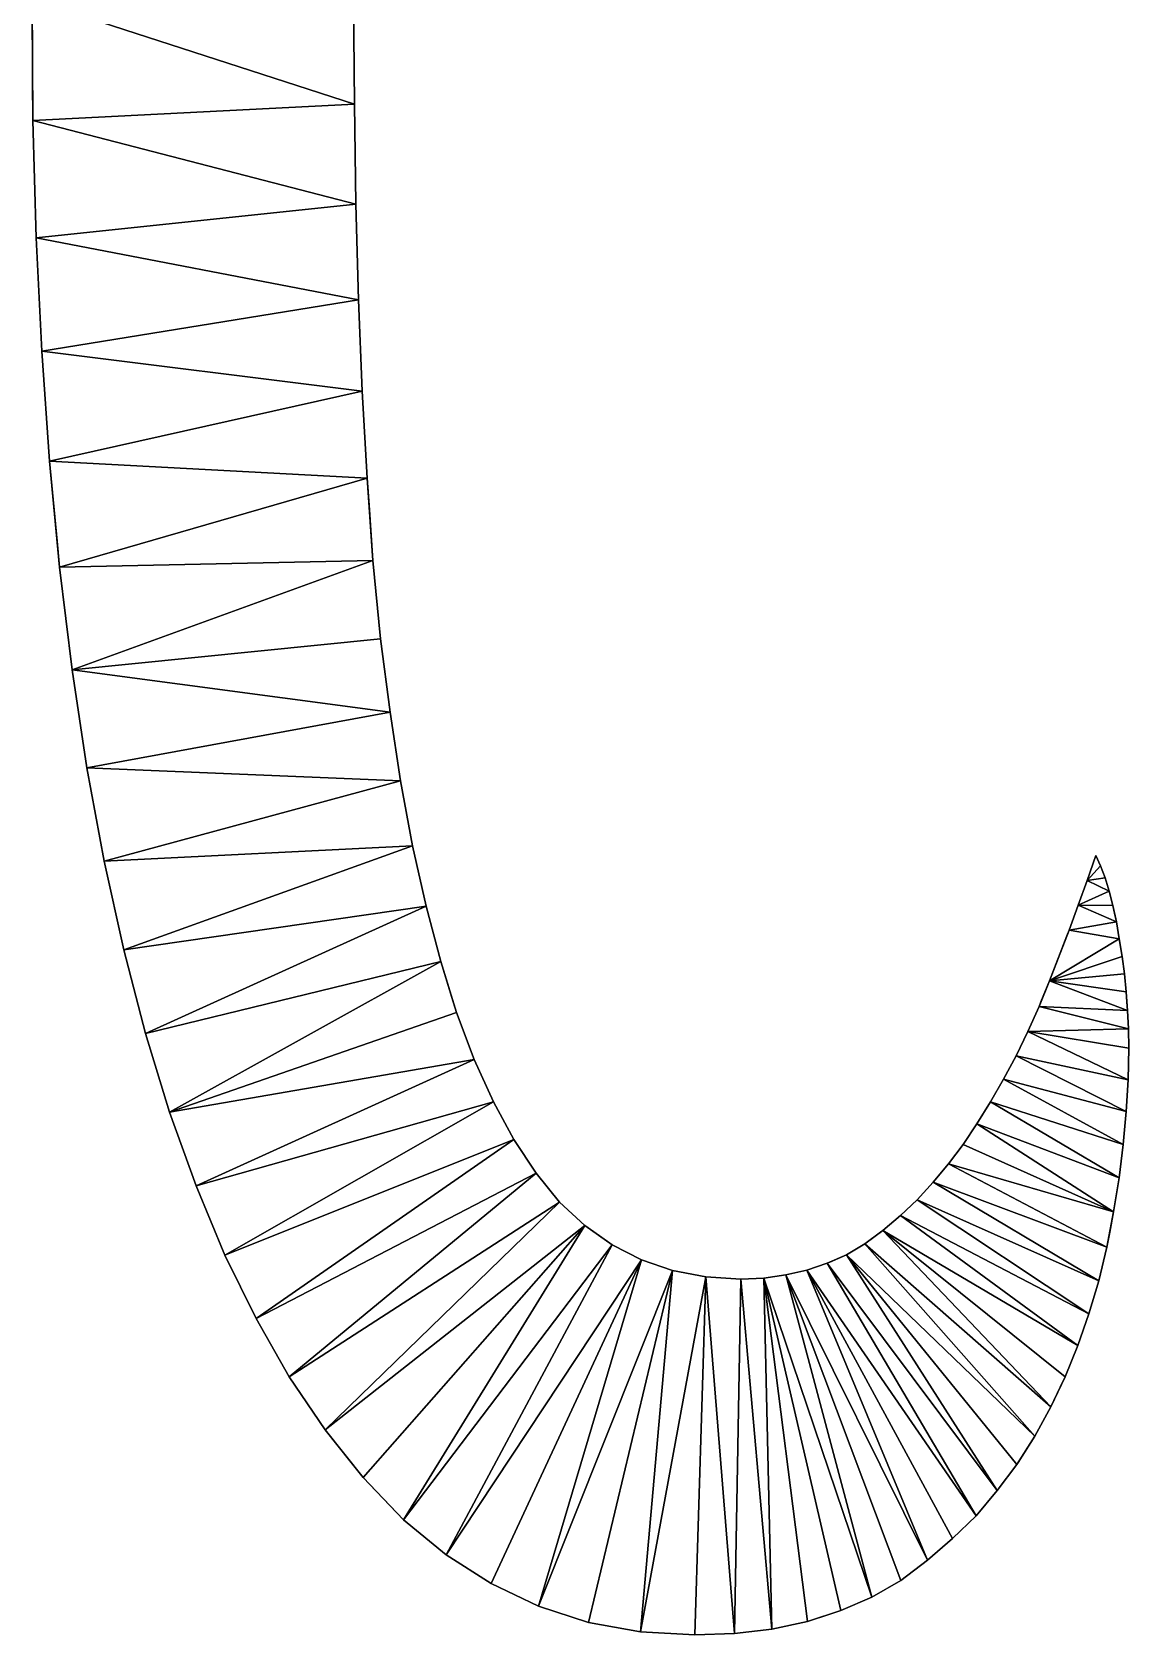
# Model space of a CAD drawing. Extents: x -29.1 to 29.1, y -25 to 25.
# Drawn here: x -15.086 to -12.647, y -14.719 to -11.157 of the extents above; entities that cross this region are included whole.
import ezdxf

# ---------------------------------------------------------------- set-up
doc = ezdxf.new("R2010")
doc.units = 0
doc.header["$MEASUREMENT"] = 0
doc.layers.add('ConstrLine', color=7, linetype='Continuous')
doc.layers.add('ObjLayer', color=2, linetype='Continuous')

msp = doc.modelspace()

# ---------------------------------------------------------------- linework, layer by layer
at = {"layer": 'ConstrLine'}
for points in [[(-15.086, -11.084, 4), (-15.0847, -11.264, 4), (-15.086, -11.084, 5)], [(-15.0847, -11.264, 4), (-15.084, -11.353, 5), (-15.086, -11.084, 5)], [(-15.086, -11.084, 5), (-15.084, -11.353, 5), (-14.369, -11.317, 5)], [(-14.371, -11.084, 5), (-15.086, -11.084, 5), (-14.369, -11.317, 5)], [(-14.371, -11.084, 4), (-14.371, -11.084, 5), (-14.369, -11.317, 4)], [(-14.371, -11.084, 5), (-14.369, -11.317, 5), (-14.369, -11.317, 4)], [(-15.0847, -11.264, 4), (-15.084, -11.353, 4), (-15.084, -11.353, 5)], [(-14.366, -11.539, 5), (-14.369, -11.317, 5), (-15.084, -11.353, 5)], [(-14.369, -11.317, 4), (-14.369, -11.317, 5), (-14.366, -11.539, 5)], [(-14.369, -11.317, 4), (-14.366, -11.539, 5), (-14.366, -11.539, 4)], [(-15.084, -11.353, 4), (-15.077, -11.614, 4), (-15.077, -11.614, 5)], [(-15.084, -11.353, 4), (-15.077, -11.614, 5), (-15.084, -11.353, 5)], [(-15.084, -11.353, 5), (-15.077, -11.614, 5), (-14.366, -11.539, 5)], [(-14.36, -11.752, 5), (-14.366, -11.539, 5), (-15.077, -11.614, 5)], [(-14.366, -11.539, 4), (-14.366, -11.539, 5), (-14.36, -11.752, 5)], [(-14.366, -11.539, 4), (-14.36, -11.752, 5), (-14.36, -11.752, 4)], [(-15.077, -11.614, 4), (-15.064, -11.866, 4), (-15.064, -11.866, 5)], [(-15.077, -11.614, 4), (-15.064, -11.866, 5), (-15.077, -11.614, 5)], [(-15.077, -11.614, 5), (-15.064, -11.866, 5), (-14.36, -11.752, 5)], [(-14.352, -11.955, 5), (-14.36, -11.752, 5), (-15.064, -11.866, 5)], [(-14.36, -11.752, 4), (-14.36, -11.752, 5), (-14.352, -11.955, 5)], [(-14.36, -11.752, 4), (-14.352, -11.955, 5), (-14.352, -11.955, 4)], [(-15.064, -11.866, 4), (-15.047, -12.11, 4), (-15.047, -12.11, 5)], [(-15.064, -11.866, 4), (-15.047, -12.11, 5), (-15.064, -11.866, 5)], [(-15.064, -11.866, 5), (-15.047, -12.11, 5), (-14.352, -11.955, 5)], [(-14.341, -12.148, 5), (-14.352, -11.955, 5), (-15.047, -12.11, 5)], [(-14.352, -11.955, 4), (-14.352, -11.955, 5), (-14.341, -12.148, 5)], [(-14.352, -11.955, 4), (-14.341, -12.148, 5), (-14.341, -12.148, 4)], [(-15.025, -12.346, 5), (-15.047, -12.11, 5), (-15.0304, -12.288, 4)], [(-15.047, -12.11, 4), (-15.0304, -12.288, 4), (-15.047, -12.11, 5)], [(-15.047, -12.11, 5), (-15.025, -12.346, 5), (-14.341, -12.148, 5)], [(-14.328, -12.331, 5), (-14.341, -12.148, 5), (-15.025, -12.346, 5)], [(-14.341, -12.148, 4), (-14.341, -12.148, 5), (-14.336, -12.2184, 4)], [(-14.341, -12.148, 5), (-14.328, -12.331, 5), (-14.336, -12.2184, 4)], [(-14.331, -12.288, 4), (-14.336, -12.2184, 4), (-14.328, -12.331, 5)], [(-15.0304, -12.288, 4), (-15.025, -12.346, 4), (-15.025, -12.346, 5)], [(-14.328, -12.331, 5), (-14.328, -12.331, 4), (-14.331, -12.288, 4)], [(-15.025, -12.346, 5), (-14.997, -12.574, 5), (-14.328, -12.331, 5)], [(-15.025, -12.346, 4), (-14.997, -12.574, 4), (-14.997, -12.574, 5)], [(-15.025, -12.346, 4), (-14.997, -12.574, 5), (-15.025, -12.346, 5)], [(-14.311, -12.505, 5), (-14.328, -12.331, 5), (-14.997, -12.574, 5)], [(-14.328, -12.331, 4), (-14.328, -12.331, 5), (-14.311, -12.505, 5)], [(-14.328, -12.331, 4), (-14.311, -12.505, 5), (-14.311, -12.505, 4)], [(-14.29, -12.668, 5), (-14.311, -12.505, 5), (-14.997, -12.574, 5)], [(-14.311, -12.505, 4), (-14.311, -12.505, 5), (-14.29, -12.668, 5)], [(-14.311, -12.505, 4), (-14.29, -12.668, 5), (-14.29, -12.668, 4)], [(-14.997, -12.574, 5), (-14.964, -12.792, 5), (-14.29, -12.668, 5)], [(-14.997, -12.574, 4), (-14.964, -12.792, 4), (-14.964, -12.792, 5)], [(-14.997, -12.574, 4), (-14.964, -12.792, 5), (-14.997, -12.574, 5)], [(-14.267, -12.821, 5), (-14.29, -12.668, 5), (-14.964, -12.792, 5)], [(-14.29, -12.668, 4), (-14.29, -12.668, 5), (-14.267, -12.821, 5)], [(-14.29, -12.668, 4), (-14.267, -12.821, 5), (-14.267, -12.821, 4)], [(-14.964, -12.792, 5), (-14.926, -12.999, 5), (-14.267, -12.821, 5)], [(-14.964, -12.792, 4), (-14.926, -12.999, 4), (-14.926, -12.999, 5)], [(-14.964, -12.792, 4), (-14.926, -12.999, 5), (-14.964, -12.792, 5)], [(-14.24, -12.965, 5), (-14.267, -12.821, 5), (-14.926, -12.999, 5)], [(-14.267, -12.821, 4), (-14.267, -12.821, 5), (-14.24, -12.965, 5)], [(-14.267, -12.821, 4), (-14.24, -12.965, 5), (-14.24, -12.965, 4)], [(-14.926, -12.999, 5), (-14.882, -13.196, 5), (-14.24, -12.965, 5)], [(-14.21, -13.099, 5), (-14.24, -12.965, 5), (-14.882, -13.196, 5)], [(-14.24, -12.965, 4), (-14.24, -12.965, 5), (-14.21, -13.099, 5)], [(-14.24, -12.965, 4), (-14.21, -13.099, 5), (-14.21, -13.099, 4)], [(-14.926, -12.999, 4), (-14.882, -13.196, 4), (-14.882, -13.196, 5)], [(-14.926, -12.999, 4), (-14.882, -13.196, 5), (-14.926, -12.999, 5)], [(-12.721, -12.987, 5), (-12.74, -13.042, 5), (-12.71, -13.01, 5)], [(-12.721, -12.987, 4), (-12.74, -13.042, 4), (-12.74, -13.042, 5)], [(-12.721, -12.987, 4), (-12.74, -13.042, 5), (-12.721, -12.987, 5)], [(-12.721, -12.987, 4), (-12.721, -12.987, 5), (-12.71, -13.01, 5)], [(-12.721, -12.987, 4), (-12.71, -13.01, 5), (-12.71, -13.01, 4)], [(-12.7, -13.036, 5), (-12.71, -13.01, 5), (-12.74, -13.042, 5)], [(-12.691, -13.066, 5), (-12.7, -13.036, 5), (-12.74, -13.042, 5)], [(-12.71, -13.01, 4), (-12.71, -13.01, 5), (-12.7, -13.036, 5)], [(-12.71, -13.01, 4), (-12.7, -13.036, 5), (-12.7, -13.036, 4)], [(-12.7, -13.036, 4), (-12.7, -13.036, 5), (-12.691, -13.066, 5)], [(-12.7, -13.036, 4), (-12.691, -13.066, 5), (-12.691, -13.066, 4)], [(-12.74, -13.042, 5), (-12.76, -13.097, 5), (-12.691, -13.066, 5)], [(-12.74, -13.042, 4), (-12.76, -13.097, 4), (-12.76, -13.097, 5)], [(-12.74, -13.042, 4), (-12.76, -13.097, 5), (-12.74, -13.042, 5)], [(-12.683, -13.098, 5), (-12.691, -13.066, 5), (-12.76, -13.097, 5)], [(-12.691, -13.066, 4), (-12.691, -13.066, 5), (-12.683, -13.098, 5)], [(-12.691, -13.066, 4), (-12.683, -13.098, 5), (-12.683, -13.098, 4)], [(-14.834, -13.382, 5), (-14.21, -13.099, 5), (-14.882, -13.196, 5)], [(-14.21, -13.099, 5), (-14.834, -13.382, 5), (-14.177, -13.222, 5)], [(-14.21, -13.099, 4), (-14.21, -13.099, 5), (-14.177, -13.222, 5)], [(-14.21, -13.099, 4), (-14.177, -13.222, 5), (-14.177, -13.222, 4)], [(-12.76, -13.097, 5), (-12.78, -13.153, 5), (-12.675, -13.134, 5)], [(-12.76, -13.097, 4), (-12.78, -13.153, 4), (-12.78, -13.153, 5)], [(-12.76, -13.097, 4), (-12.78, -13.153, 5), (-12.76, -13.097, 5)], [(-12.675, -13.134, 5), (-12.683, -13.098, 5), (-12.76, -13.097, 5)], [(-12.675, -13.134, 5), (-12.6793, -13.1148, 4), (-12.683, -13.098, 5)], [(-12.683, -13.098, 4), (-12.683, -13.098, 5), (-12.6793, -13.1148, 4)], [(-12.669, -13.172, 5), (-12.675, -13.134, 5), (-12.78, -13.153, 5)], [(-12.675, -13.134, 5), (-12.675, -13.134, 4), (-12.6793, -13.1148, 4)], [(-12.675, -13.134, 4), (-12.675, -13.134, 5), (-12.669, -13.172, 5)], [(-12.675, -13.134, 4), (-12.669, -13.172, 5), (-12.669, -13.172, 4)], [(-12.78, -13.153, 5), (-12.824, -13.265, 5), (-12.669, -13.172, 5)], [(-12.7849, -13.1654, 4), (-12.824, -13.265, 5), (-12.78, -13.153, 5)], [(-12.7849, -13.1654, 4), (-12.824, -13.265, 4), (-12.824, -13.265, 5)], [(-12.662, -13.211, 5), (-12.669, -13.172, 5), (-12.824, -13.265, 5)], [(-12.78, -13.153, 4), (-12.7849, -13.1654, 4), (-12.78, -13.153, 5)], [(-12.669, -13.172, 4), (-12.669, -13.172, 5), (-12.662, -13.211, 5)], [(-12.669, -13.172, 4), (-12.662, -13.211, 5), (-12.662, -13.211, 4)], [(-14.882, -13.196, 4), (-14.834, -13.382, 4), (-14.834, -13.382, 5)], [(-14.882, -13.196, 4), (-14.834, -13.382, 5), (-14.882, -13.196, 5)], [(-12.657, -13.25, 5), (-12.662, -13.211, 5), (-12.824, -13.265, 5)], [(-12.662, -13.211, 4), (-12.662, -13.211, 5), (-12.657, -13.25, 5)], [(-12.662, -13.211, 4), (-12.657, -13.25, 5), (-12.657, -13.25, 4)], [(-14.78, -13.557, 5), (-14.177, -13.222, 5), (-14.834, -13.382, 5)], [(-14.177, -13.222, 5), (-14.78, -13.557, 5), (-14.142, -13.336, 5)], [(-14.177, -13.222, 4), (-14.177, -13.222, 5), (-14.1494, -13.312, 4)], [(-14.177, -13.222, 5), (-14.142, -13.336, 5), (-14.1494, -13.312, 4)], [(-12.653, -13.29, 5), (-12.657, -13.25, 5), (-12.824, -13.265, 5)], [(-12.657, -13.25, 4), (-12.657, -13.25, 5), (-12.653, -13.29, 5)], [(-12.657, -13.25, 4), (-12.653, -13.29, 5), (-12.653, -13.29, 4)], [(-12.847, -13.322, 5), (-12.65, -13.331, 5), (-12.824, -13.265, 5)], [(-12.843, -13.312, 4), (-12.847, -13.322, 5), (-12.824, -13.265, 5)], [(-12.824, -13.265, 4), (-12.843, -13.312, 4), (-12.824, -13.265, 5)], [(-12.653, -13.29, 5), (-12.824, -13.265, 5), (-12.65, -13.331, 5)], [(-14.142, -13.336, 4), (-14.1494, -13.312, 4), (-14.142, -13.336, 5)], [(-12.872, -13.378, 5), (-12.648, -13.372, 5), (-12.847, -13.322, 5)], [(-12.847, -13.322, 4), (-12.872, -13.378, 4), (-12.872, -13.378, 5)], [(-12.847, -13.322, 4), (-12.872, -13.378, 5), (-12.847, -13.322, 5)], [(-12.843, -13.312, 4), (-12.847, -13.322, 4), (-12.847, -13.322, 5)], [(-12.65, -13.331, 5), (-12.847, -13.322, 5), (-12.648, -13.372, 5)], [(-12.653, -13.29, 4), (-12.653, -13.29, 5), (-12.6514, -13.312, 4)], [(-12.653, -13.29, 5), (-12.65, -13.331, 5), (-12.6514, -13.312, 4)], [(-12.65, -13.331, 4), (-12.6514, -13.312, 4), (-12.65, -13.331, 5)], [(-14.142, -13.336, 5), (-14.78, -13.557, 5), (-14.103, -13.44, 5)], [(-14.142, -13.336, 4), (-14.142, -13.336, 5), (-14.103, -13.44, 5)], [(-14.142, -13.336, 4), (-14.103, -13.44, 5), (-14.103, -13.44, 4)], [(-12.65, -13.331, 4), (-12.65, -13.331, 5), (-12.648, -13.372, 5)], [(-12.65, -13.331, 4), (-12.648, -13.372, 5), (-12.648, -13.372, 4)], [(-14.834, -13.382, 4), (-14.78, -13.557, 4), (-14.78, -13.557, 5)], [(-14.834, -13.382, 4), (-14.78, -13.557, 5), (-14.834, -13.382, 5)], [(-12.872, -13.378, 5), (-12.898, -13.432, 5), (-12.649, -13.485, 5)], [(-12.872, -13.378, 4), (-12.898, -13.432, 4), (-12.898, -13.432, 5)], [(-12.872, -13.378, 4), (-12.898, -13.432, 5), (-12.872, -13.378, 5)], [(-12.648, -13.372, 5), (-12.872, -13.378, 5), (-12.647, -13.415, 5)], [(-12.647, -13.415, 5), (-12.872, -13.378, 5), (-12.649, -13.485, 5)], [(-12.648, -13.372, 4), (-12.648, -13.372, 5), (-12.647, -13.415, 5)], [(-12.648, -13.372, 4), (-12.647, -13.415, 5), (-12.647, -13.415, 4)], [(-12.647, -13.415, 4), (-12.647, -13.415, 5), (-12.649, -13.485, 5)], [(-12.647, -13.415, 4), (-12.649, -13.485, 5), (-12.649, -13.485, 4)], [(-14.721, -13.721, 5), (-14.103, -13.44, 5), (-14.78, -13.557, 5)], [(-14.103, -13.44, 5), (-14.721, -13.721, 5), (-14.06, -13.534, 5)], [(-14.103, -13.44, 4), (-14.103, -13.44, 5), (-14.06, -13.534, 5)], [(-14.103, -13.44, 4), (-14.06, -13.534, 5), (-14.06, -13.534, 4)], [(-12.898, -13.432, 5), (-12.926, -13.484, 5), (-12.653, -13.556, 5)], [(-12.898, -13.432, 4), (-12.926, -13.484, 4), (-12.926, -13.484, 5)], [(-12.898, -13.432, 4), (-12.926, -13.484, 5), (-12.898, -13.432, 5)], [(-12.653, -13.556, 5), (-12.649, -13.485, 5), (-12.898, -13.432, 5)], [(-12.926, -13.484, 5), (-12.955, -13.534, 5), (-12.66, -13.629, 5)], [(-12.926, -13.484, 4), (-12.955, -13.534, 4), (-12.955, -13.534, 5)], [(-12.926, -13.484, 4), (-12.955, -13.534, 5), (-12.926, -13.484, 5)], [(-12.66, -13.629, 5), (-12.653, -13.556, 5), (-12.926, -13.484, 5)], [(-12.649, -13.485, 4), (-12.649, -13.485, 5), (-12.653, -13.556, 5)], [(-12.649, -13.485, 4), (-12.653, -13.556, 5), (-12.653, -13.556, 4)], [(-14.657, -13.875, 5), (-14.06, -13.534, 5), (-14.721, -13.721, 5)], [(-14.06, -13.534, 5), (-14.657, -13.875, 5), (-14.015, -13.618, 5)], [(-14.06, -13.534, 4), (-14.06, -13.534, 5), (-14.015, -13.618, 5)], [(-14.06, -13.534, 4), (-14.015, -13.618, 5), (-14.015, -13.618, 4)], [(-12.955, -13.534, 5), (-12.985, -13.583, 5), (-12.669, -13.703, 5)], [(-12.955, -13.534, 4), (-12.985, -13.583, 4), (-12.985, -13.583, 5)], [(-12.955, -13.534, 4), (-12.985, -13.583, 5), (-12.955, -13.534, 5)], [(-12.669, -13.703, 5), (-12.66, -13.629, 5), (-12.955, -13.534, 5)], [(-14.78, -13.557, 4), (-14.721, -13.721, 4), (-14.721, -13.721, 5)], [(-14.78, -13.557, 4), (-14.721, -13.721, 5), (-14.78, -13.557, 5)], [(-12.653, -13.556, 4), (-12.653, -13.556, 5), (-12.66, -13.629, 5)], [(-12.653, -13.556, 4), (-12.66, -13.629, 5), (-12.66, -13.629, 4)], [(-12.985, -13.583, 5), (-13.016, -13.629, 5), (-12.681, -13.779, 5)], [(-12.985, -13.583, 4), (-13.016, -13.629, 4), (-13.016, -13.629, 5)], [(-12.985, -13.583, 4), (-13.016, -13.629, 5), (-12.985, -13.583, 5)], [(-12.681, -13.779, 5), (-12.669, -13.703, 5), (-12.985, -13.583, 5)], [(-14.588, -14.016, 5), (-14.015, -13.618, 5), (-14.657, -13.875, 5)], [(-14.015, -13.618, 5), (-14.588, -14.016, 5), (-13.965, -13.693, 5)], [(-14.015, -13.618, 4), (-14.015, -13.618, 5), (-13.965, -13.693, 5)], [(-14.015, -13.618, 4), (-13.965, -13.693, 5), (-13.965, -13.693, 4)], [(-13.016, -13.629, 5), (-13.048, -13.672, 5), (-12.681, -13.779, 5)], [(-13.016, -13.629, 4), (-13.048, -13.672, 4), (-13.048, -13.672, 5)], [(-13.016, -13.629, 4), (-13.048, -13.672, 5), (-13.016, -13.629, 5)], [(-12.66, -13.629, 4), (-12.66, -13.629, 5), (-12.669, -13.703, 5)], [(-12.66, -13.629, 4), (-12.669, -13.703, 5), (-12.669, -13.703, 4)], [(-13.048, -13.672, 5), (-13.082, -13.713, 5), (-12.696, -13.857, 5)], [(-13.048, -13.672, 4), (-13.082, -13.713, 4), (-13.082, -13.713, 5)], [(-13.048, -13.672, 4), (-13.082, -13.713, 5), (-13.048, -13.672, 5)], [(-12.696, -13.857, 5), (-12.681, -13.779, 5), (-13.048, -13.672, 5)], [(-14.514, -14.145, 5), (-13.965, -13.693, 5), (-14.588, -14.016, 5)], [(-13.965, -13.693, 5), (-14.514, -14.145, 5), (-13.913, -13.757, 5)], [(-13.965, -13.693, 4), (-13.965, -13.693, 5), (-13.913, -13.757, 5)], [(-13.965, -13.693, 4), (-13.913, -13.757, 5), (-13.913, -13.757, 4)], [(-13.082, -13.713, 5), (-13.118, -13.752, 5), (-12.714, -13.932, 5)], [(-13.082, -13.713, 4), (-13.118, -13.752, 4), (-13.118, -13.752, 5)], [(-13.082, -13.713, 4), (-13.118, -13.752, 5), (-13.082, -13.713, 5)], [(-12.714, -13.932, 5), (-12.696, -13.857, 5), (-13.082, -13.713, 5)], [(-12.669, -13.703, 4), (-12.669, -13.703, 5), (-12.681, -13.779, 5)], [(-12.669, -13.703, 4), (-12.681, -13.779, 5), (-12.681, -13.779, 4)], [(-14.721, -13.721, 4), (-14.657, -13.875, 4), (-14.657, -13.875, 5)], [(-14.721, -13.721, 4), (-14.657, -13.875, 5), (-14.721, -13.721, 5)], [(-14.434, -14.263, 5), (-13.913, -13.757, 5), (-14.514, -14.145, 5)], [(-13.913, -13.757, 5), (-14.434, -14.263, 5), (-13.857, -13.809, 5)], [(-13.913, -13.757, 4), (-13.913, -13.757, 5), (-13.857, -13.809, 5)], [(-13.913, -13.757, 4), (-13.857, -13.809, 5), (-13.857, -13.809, 4)], [(-13.118, -13.752, 5), (-13.155, -13.787, 5), (-12.736, -14.005, 5)], [(-13.155, -13.787, 4), (-13.155, -13.787, 5), (-13.118, -13.752, 5)], [(-13.155, -13.787, 4), (-13.118, -13.752, 5), (-13.118, -13.752, 4)], [(-12.736, -14.005, 5), (-12.714, -13.932, 5), (-13.118, -13.752, 5)], [(-12.681, -13.779, 5), (-12.696, -13.857, 5), (-12.6896, -13.824, 4)], [(-12.681, -13.779, 4), (-12.681, -13.779, 5), (-12.6896, -13.824, 4)], [(-14.434, -14.263, 5), (-14.35, -14.369, 5), (-13.857, -13.809, 5)], [(-14.35, -14.369, 5), (-14.26, -14.463, 5), (-13.857, -13.809, 5)], [(-13.796, -13.852, 5), (-13.857, -13.809, 5), (-14.26, -14.463, 5)], [(-13.857, -13.809, 4), (-13.857, -13.809, 5), (-13.824, -13.8323, 4)], [(-13.857, -13.809, 5), (-13.796, -13.852, 5), (-13.824, -13.8323, 4)], [(-13.194, -13.82, 5), (-13.234, -13.85, 5), (-12.821, -14.212, 5)], [(-13.194, -13.82, 5), (-13.1993, -13.824, 4), (-13.234, -13.85, 5)], [(-13.194, -13.82, 5), (-13.194, -13.82, 4), (-13.1993, -13.824, 4)], [(-13.155, -13.787, 5), (-13.194, -13.82, 5), (-12.761, -14.076, 5)], [(-13.194, -13.82, 4), (-13.194, -13.82, 5), (-13.155, -13.787, 5)], [(-13.194, -13.82, 4), (-13.155, -13.787, 5), (-13.155, -13.787, 4)], [(-12.789, -14.145, 5), (-12.761, -14.076, 5), (-13.194, -13.82, 5)], [(-12.821, -14.212, 5), (-12.789, -14.145, 5), (-13.194, -13.82, 5)], [(-12.761, -14.076, 5), (-12.736, -14.005, 5), (-13.155, -13.787, 5)], [(-14.165, -14.541, 5), (-13.796, -13.852, 5), (-14.26, -14.463, 5)], [(-13.796, -13.852, 5), (-14.165, -14.541, 5), (-13.731, -13.885, 5)], [(-13.796, -13.852, 4), (-13.824, -13.8323, 4), (-13.796, -13.852, 5)], [(-13.796, -13.852, 4), (-13.796, -13.852, 5), (-13.731, -13.885, 5)], [(-13.796, -13.852, 4), (-13.731, -13.885, 5), (-13.731, -13.885, 4)], [(-13.234, -13.85, 5), (-13.275, -13.874, 5), (-12.856, -14.277, 5)], [(-13.275, -13.874, 4), (-13.275, -13.874, 5), (-13.234, -13.85, 5)], [(-13.275, -13.874, 4), (-13.234, -13.85, 5), (-13.234, -13.85, 4)], [(-13.234, -13.85, 4), (-13.234, -13.85, 5), (-13.1993, -13.824, 4)], [(-12.856, -14.277, 5), (-12.821, -14.212, 5), (-13.234, -13.85, 5)], [(-12.696, -13.857, 4), (-12.696, -13.857, 5), (-12.714, -13.932, 5)], [(-12.696, -13.857, 4), (-12.714, -13.932, 5), (-12.714, -13.932, 4)], [(-12.696, -13.857, 4), (-12.6896, -13.824, 4), (-12.696, -13.857, 5)], [(-14.657, -13.875, 4), (-14.588, -14.016, 4), (-14.588, -14.016, 5)], [(-14.657, -13.875, 4), (-14.588, -14.016, 5), (-14.657, -13.875, 5)], [(-14.065, -14.605, 5), (-13.731, -13.885, 5), (-14.165, -14.541, 5)], [(-13.96, -14.655, 5), (-13.731, -13.885, 5), (-14.065, -14.605, 5)], [(-13.731, -13.885, 5), (-13.96, -14.655, 5), (-13.662, -13.909, 5)], [(-13.731, -13.885, 4), (-13.731, -13.885, 5), (-13.662, -13.909, 5)], [(-13.731, -13.885, 4), (-13.662, -13.909, 5), (-13.662, -13.909, 4)], [(-13.318, -13.893, 5), (-13.363, -13.908, 5), (-12.987, -14.454, 5)], [(-13.363, -13.908, 4), (-13.363, -13.908, 5), (-13.318, -13.893, 5)], [(-13.363, -13.908, 4), (-13.318, -13.893, 5), (-13.318, -13.893, 4)], [(-13.275, -13.874, 5), (-13.318, -13.893, 5), (-12.94, -14.398, 5)], [(-13.318, -13.893, 5), (-13.275, -13.874, 5), (-13.312, -13.8904, 4)], [(-13.318, -13.893, 4), (-13.318, -13.893, 5), (-13.312, -13.8904, 4)], [(-12.94, -14.398, 5), (-13.318, -13.893, 5), (-12.987, -14.454, 5)], [(-13.275, -13.874, 4), (-13.312, -13.8904, 4), (-13.275, -13.874, 5)], [(-12.896, -14.34, 5), (-13.275, -13.874, 5), (-12.94, -14.398, 5)], [(-12.856, -14.277, 5), (-13.275, -13.874, 5), (-12.896, -14.34, 5)], [(-13.849, -14.691, 5), (-13.662, -13.909, 5), (-13.96, -14.655, 5)], [(-13.733, -14.712, 5), (-13.662, -13.909, 5), (-13.849, -14.691, 5)], [(-13.662, -13.909, 5), (-13.733, -14.712, 5), (-13.588, -13.923, 5)], [(-13.612, -14.719, 5), (-13.588, -13.923, 5), (-13.733, -14.712, 5)], [(-13.662, -13.909, 4), (-13.662, -13.909, 5), (-13.588, -13.923, 5)], [(-13.662, -13.909, 4), (-13.588, -13.923, 5), (-13.588, -13.923, 4)], [(-13.524, -14.716, 5), (-13.588, -13.923, 5), (-13.612, -14.719, 5)], [(-13.588, -13.923, 5), (-13.524, -14.716, 5), (-13.51, -13.928, 5)], [(-13.588, -13.923, 5), (-13.51, -13.928, 5), (-13.51, -13.928, 4)], [(-13.588, -13.923, 5), (-13.51, -13.928, 4), (-13.588, -13.923, 4)], [(-13.524, -14.716, 5), (-13.441, -14.706, 5), (-13.51, -13.928, 5)], [(-13.459, -13.926, 5), (-13.51, -13.928, 5), (-13.441, -14.706, 5)], [(-13.51, -13.928, 4), (-13.51, -13.928, 5), (-13.459, -13.926, 5)], [(-13.51, -13.928, 4), (-13.459, -13.926, 5), (-13.459, -13.926, 4)], [(-13.41, -13.919, 5), (-13.459, -13.926, 5), (-13.219, -14.635, 5)], [(-13.459, -13.926, 4), (-13.459, -13.926, 5), (-13.41, -13.919, 5)], [(-13.459, -13.926, 4), (-13.41, -13.919, 5), (-13.41, -13.919, 4)], [(-13.362, -14.689, 5), (-13.288, -14.665, 5), (-13.459, -13.926, 5)], [(-13.288, -14.665, 5), (-13.219, -14.635, 5), (-13.459, -13.926, 5)], [(-13.362, -14.689, 5), (-13.459, -13.926, 5), (-13.441, -14.706, 5)], [(-13.363, -13.908, 5), (-13.41, -13.919, 5), (-13.095, -14.553, 5)], [(-13.41, -13.919, 4), (-13.41, -13.919, 5), (-13.363, -13.908, 5)], [(-13.41, -13.919, 4), (-13.363, -13.908, 5), (-13.363, -13.908, 4)], [(-13.154, -14.598, 5), (-13.095, -14.553, 5), (-13.41, -13.919, 5)], [(-13.219, -14.635, 5), (-13.154, -14.598, 5), (-13.41, -13.919, 5)], [(-13.039, -14.505, 5), (-12.987, -14.454, 5), (-13.363, -13.908, 5)], [(-13.039, -14.505, 5), (-13.363, -13.908, 5), (-13.095, -14.553, 5)], [(-12.714, -13.932, 4), (-12.714, -13.932, 5), (-12.736, -14.005, 5)], [(-12.714, -13.932, 4), (-12.736, -14.005, 5), (-12.736, -14.005, 4)], [(-14.588, -14.016, 4), (-14.514, -14.145, 4), (-14.514, -14.145, 5)], [(-14.588, -14.016, 4), (-14.514, -14.145, 5), (-14.588, -14.016, 5)], [(-12.736, -14.005, 4), (-12.736, -14.005, 5), (-12.761, -14.076, 5)], [(-12.736, -14.005, 4), (-12.761, -14.076, 5), (-12.761, -14.076, 4)], [(-12.761, -14.076, 4), (-12.761, -14.076, 5), (-12.789, -14.145, 5)], [(-12.761, -14.076, 4), (-12.789, -14.145, 5), (-12.789, -14.145, 4)], [(-14.514, -14.145, 4), (-14.434, -14.263, 4), (-14.434, -14.263, 5)], [(-14.514, -14.145, 4), (-14.434, -14.263, 5), (-14.514, -14.145, 5)], [(-12.789, -14.145, 5), (-12.821, -14.212, 5), (-12.8, -14.168, 4)], [(-12.821, -14.212, 4), (-12.8, -14.168, 4), (-12.821, -14.212, 5)], [(-12.7914, -14.1499, 4), (-12.789, -14.145, 5), (-12.8, -14.168, 4)], [(-12.789, -14.145, 4), (-12.789, -14.145, 5), (-12.7914, -14.1499, 4)], [(-12.821, -14.212, 4), (-12.821, -14.212, 5), (-12.856, -14.277, 5)], [(-12.821, -14.212, 4), (-12.856, -14.277, 5), (-12.856, -14.277, 4)], [(-14.434, -14.263, 4), (-14.3762, -14.336, 4), (-14.434, -14.263, 5)], [(-14.3762, -14.336, 4), (-14.35, -14.369, 5), (-14.434, -14.263, 5)], [(-12.856, -14.277, 5), (-12.896, -14.34, 5), (-12.8935, -14.336, 4)], [(-12.856, -14.277, 4), (-12.856, -14.277, 5), (-12.8935, -14.336, 4)], [(-14.3762, -14.336, 4), (-14.35, -14.369, 4), (-14.35, -14.369, 5)], [(-12.896, -14.34, 4), (-12.896, -14.34, 5), (-12.94, -14.398, 5)], [(-12.896, -14.34, 4), (-12.94, -14.398, 5), (-12.94, -14.398, 4)], [(-12.896, -14.34, 4), (-12.8935, -14.336, 4), (-12.896, -14.34, 5)], [(-14.26, -14.463, 5), (-14.35, -14.369, 5), (-14.336, -14.3836, 4)], [(-14.35, -14.369, 4), (-14.336, -14.3836, 4), (-14.35, -14.369, 5)], [(-14.336, -14.3836, 4), (-14.26, -14.463, 4), (-14.26, -14.463, 5)], [(-12.94, -14.398, 4), (-12.94, -14.398, 5), (-12.987, -14.454, 5)], [(-12.94, -14.398, 4), (-12.987, -14.454, 5), (-12.987, -14.454, 4)], [(-14.26, -14.463, 4), (-14.165, -14.541, 4), (-14.165, -14.541, 5)], [(-14.26, -14.463, 4), (-14.165, -14.541, 5), (-14.26, -14.463, 5)], [(-13.039, -14.505, 4), (-12.987, -14.454, 4), (-12.987, -14.454, 5)], [(-13.039, -14.505, 4), (-12.987, -14.454, 5), (-13.039, -14.505, 5)], [(-13.095, -14.553, 4), (-13.039, -14.505, 4), (-13.039, -14.505, 5)], [(-13.095, -14.553, 4), (-13.039, -14.505, 5), (-13.095, -14.553, 5)], [(-14.165, -14.541, 4), (-14.065, -14.605, 4), (-14.065, -14.605, 5)], [(-14.165, -14.541, 4), (-14.065, -14.605, 5), (-14.165, -14.541, 5)], [(-13.154, -14.598, 4), (-13.095, -14.553, 4), (-13.095, -14.553, 5)], [(-13.154, -14.598, 4), (-13.095, -14.553, 5), (-13.154, -14.598, 5)], [(-14.065, -14.605, 4), (-13.96, -14.655, 4), (-13.96, -14.655, 5)], [(-14.065, -14.605, 4), (-13.96, -14.655, 5), (-14.065, -14.605, 5)], [(-13.219, -14.635, 4), (-13.154, -14.598, 4), (-13.154, -14.598, 5)], [(-13.219, -14.635, 4), (-13.154, -14.598, 5), (-13.219, -14.635, 5)], [(-13.288, -14.665, 4), (-13.219, -14.635, 4), (-13.219, -14.635, 5)], [(-13.288, -14.665, 4), (-13.219, -14.635, 5), (-13.288, -14.665, 5)], [(-13.96, -14.655, 4), (-13.849, -14.691, 4), (-13.849, -14.691, 5)], [(-13.96, -14.655, 4), (-13.849, -14.691, 5), (-13.96, -14.655, 5)], [(-13.312, -14.6728, 4), (-13.288, -14.665, 5), (-13.362, -14.689, 5)], [(-13.362, -14.689, 4), (-13.312, -14.6728, 4), (-13.362, -14.689, 5)], [(-13.312, -14.6728, 4), (-13.288, -14.665, 4), (-13.288, -14.665, 5)], [(-13.849, -14.691, 4), (-13.733, -14.712, 4), (-13.733, -14.712, 5)], [(-13.849, -14.691, 4), (-13.733, -14.712, 5), (-13.849, -14.691, 5)], [(-13.733, -14.712, 4), (-13.612, -14.719, 4), (-13.612, -14.719, 5)], [(-13.733, -14.712, 4), (-13.612, -14.719, 5), (-13.733, -14.712, 5)], [(-13.524, -14.716, 4), (-13.441, -14.706, 4), (-13.441, -14.706, 5)], [(-13.524, -14.716, 4), (-13.441, -14.706, 5), (-13.524, -14.716, 5)], [(-13.441, -14.706, 4), (-13.362, -14.689, 4), (-13.362, -14.689, 5)], [(-13.441, -14.706, 4), (-13.362, -14.689, 5), (-13.441, -14.706, 5)], [(-13.612, -14.719, 4), (-13.524, -14.716, 4), (-13.524, -14.716, 5)], [(-13.612, -14.719, 4), (-13.524, -14.716, 5), (-13.612, -14.719, 5)]]:
    msp.add_3dface(points, dxfattribs=at)
at = {"layer": 'ObjLayer'}
for p, q in [((-15.086, -11.084, 5), (-15.084, -11.353, 5)), ((-14.369, -11.317, 5), (-14.371, -11.084, 5)), ((-14.366, -11.539, 5), (-14.369, -11.317, 5)), ((-15.084, -11.353, 5), (-15.077, -11.614, 5)), ((-14.36, -11.752, 5), (-14.366, -11.539, 5)), ((-15.077, -11.614, 5), (-15.064, -11.866, 5)), ((-14.352, -11.955, 5), (-14.36, -11.752, 5)), ((-15.064, -11.866, 5), (-15.047, -12.11, 5)), ((-14.341, -12.148, 5), (-14.352, -11.955, 5)), ((-15.047, -12.11, 5), (-15.025, -12.346, 5)), ((-14.328, -12.331, 5), (-14.341, -12.148, 5)), ((-15.025, -12.346, 5), (-14.997, -12.574, 5)), ((-14.311, -12.505, 5), (-14.328, -12.331, 5)), ((-14.29, -12.668, 5), (-14.311, -12.505, 5)), ((-14.997, -12.574, 5), (-14.964, -12.792, 5)), ((-14.267, -12.821, 5), (-14.29, -12.668, 5)), ((-14.964, -12.792, 5), (-14.926, -12.999, 5)), ((-14.24, -12.965, 5), (-14.267, -12.821, 5)), ((-14.21, -13.099, 5), (-14.24, -12.965, 5)), ((-14.926, -12.999, 5), (-14.882, -13.196, 5)), ((-12.721, -12.987, 5), (-12.74, -13.042, 5)), ((-12.71, -13.01, 5), (-12.721, -12.987, 5)), ((-12.7, -13.036, 5), (-12.71, -13.01, 5)), ((-12.691, -13.066, 5), (-12.7, -13.036, 5)), ((-12.74, -13.042, 5), (-12.76, -13.097, 5)), ((-12.683, -13.098, 5), (-12.691, -13.066, 5)), ((-14.177, -13.222, 5), (-14.21, -13.099, 5)), ((-12.76, -13.097, 5), (-12.78, -13.153, 5)), ((-12.675, -13.134, 5), (-12.683, -13.098, 5)), ((-12.669, -13.172, 5), (-12.675, -13.134, 5)), ((-12.78, -13.153, 5), (-12.824, -13.265, 5)), ((-12.662, -13.211, 5), (-12.669, -13.172, 5)), ((-14.882, -13.196, 5), (-14.834, -13.382, 5)), ((-12.657, -13.25, 5), (-12.662, -13.211, 5)), ((-14.142, -13.336, 5), (-14.177, -13.222, 5)), ((-12.653, -13.29, 5), (-12.657, -13.25, 5)), ((-12.824, -13.265, 5), (-12.847, -13.322, 5)), ((-12.847, -13.322, 5), (-12.872, -13.378, 5)), ((-12.65, -13.331, 5), (-12.653, -13.29, 5)), ((-14.103, -13.44, 5), (-14.142, -13.336, 5)), ((-12.648, -13.372, 5), (-12.65, -13.331, 5)), ((-14.834, -13.382, 5), (-14.78, -13.557, 5)), ((-12.872, -13.378, 5), (-12.898, -13.432, 5)), ((-12.647, -13.415, 5), (-12.648, -13.372, 5)), ((-12.649, -13.485, 5), (-12.647, -13.415, 5)), ((-14.06, -13.534, 5), (-14.103, -13.44, 5)), ((-12.898, -13.432, 5), (-12.926, -13.484, 5)), ((-12.926, -13.484, 5), (-12.955, -13.534, 5)), ((-12.653, -13.556, 5), (-12.649, -13.485, 5)), ((-14.015, -13.618, 5), (-14.06, -13.534, 5)), ((-12.955, -13.534, 5), (-12.985, -13.583, 5)), ((-14.78, -13.557, 5), (-14.721, -13.721, 5)), ((-12.66, -13.629, 5), (-12.653, -13.556, 5)), ((-12.985, -13.583, 5), (-13.016, -13.629, 5)), ((-13.965, -13.693, 5), (-14.015, -13.618, 5)), ((-13.016, -13.629, 5), (-13.048, -13.672, 5)), ((-12.669, -13.703, 5), (-12.66, -13.629, 5)), ((-13.048, -13.672, 5), (-13.082, -13.713, 5)), ((-13.913, -13.757, 5), (-13.965, -13.693, 5)), ((-13.082, -13.713, 5), (-13.118, -13.752, 5)), ((-12.681, -13.779, 5), (-12.669, -13.703, 5)), ((-14.721, -13.721, 5), (-14.657, -13.875, 5)), ((-13.857, -13.809, 5), (-13.913, -13.757, 5)), ((-13.118, -13.752, 5), (-13.155, -13.787, 5)), ((-12.696, -13.857, 5), (-12.681, -13.779, 5)), ((-13.796, -13.852, 5), (-13.857, -13.809, 5)), ((-13.194, -13.82, 5), (-13.234, -13.85, 5)), ((-13.155, -13.787, 5), (-13.194, -13.82, 5)), ((-13.731, -13.885, 5), (-13.796, -13.852, 5)), ((-13.234, -13.85, 5), (-13.275, -13.874, 5)), ((-12.714, -13.932, 5), (-12.696, -13.857, 5)), ((-14.657, -13.875, 5), (-14.588, -14.016, 5)), ((-13.662, -13.909, 5), (-13.731, -13.885, 5)), ((-13.318, -13.893, 5), (-13.363, -13.908, 5)), ((-13.275, -13.874, 5), (-13.318, -13.893, 5)), ((-13.588, -13.923, 5), (-13.662, -13.909, 5)), ((-13.51, -13.928, 5), (-13.588, -13.923, 5)), ((-13.459, -13.926, 5), (-13.51, -13.928, 5)), ((-13.41, -13.919, 5), (-13.459, -13.926, 5)), ((-13.363, -13.908, 5), (-13.41, -13.919, 5)), ((-12.736, -14.005, 5), (-12.714, -13.932, 5)), ((-14.588, -14.016, 5), (-14.514, -14.145, 5)), ((-12.761, -14.076, 5), (-12.736, -14.005, 5)), ((-12.789, -14.145, 5), (-12.761, -14.076, 5)), ((-14.514, -14.145, 5), (-14.434, -14.263, 5)), ((-12.821, -14.212, 5), (-12.789, -14.145, 5)), ((-12.856, -14.277, 5), (-12.821, -14.212, 5)), ((-14.434, -14.263, 5), (-14.35, -14.369, 5)), ((-12.896, -14.34, 5), (-12.856, -14.277, 5)), ((-12.94, -14.398, 5), (-12.896, -14.34, 5)), ((-14.35, -14.369, 5), (-14.26, -14.463, 5)), ((-12.987, -14.454, 5), (-12.94, -14.398, 5)), ((-14.26, -14.463, 5), (-14.165, -14.541, 5)), ((-13.039, -14.505, 5), (-12.987, -14.454, 5)), ((-13.095, -14.553, 5), (-13.039, -14.505, 5)), ((-14.165, -14.541, 5), (-14.065, -14.605, 5)), ((-13.154, -14.598, 5), (-13.095, -14.553, 5)), ((-14.065, -14.605, 5), (-13.96, -14.655, 5)), ((-13.219, -14.635, 5), (-13.154, -14.598, 5)), ((-13.288, -14.665, 5), (-13.219, -14.635, 5)), ((-13.96, -14.655, 5), (-13.849, -14.691, 5)), ((-13.362, -14.689, 5), (-13.288, -14.665, 5)), ((-13.849, -14.691, 5), (-13.733, -14.712, 5)), ((-13.733, -14.712, 5), (-13.612, -14.719, 5)), ((-13.524, -14.716, 5), (-13.441, -14.706, 5)), ((-13.441, -14.706, 5), (-13.362, -14.689, 5)), ((-13.612, -14.719, 5), (-13.524, -14.716, 5))]:
    msp.add_line(p, q, dxfattribs=at)

doc.saveas('drawing.dxf')
